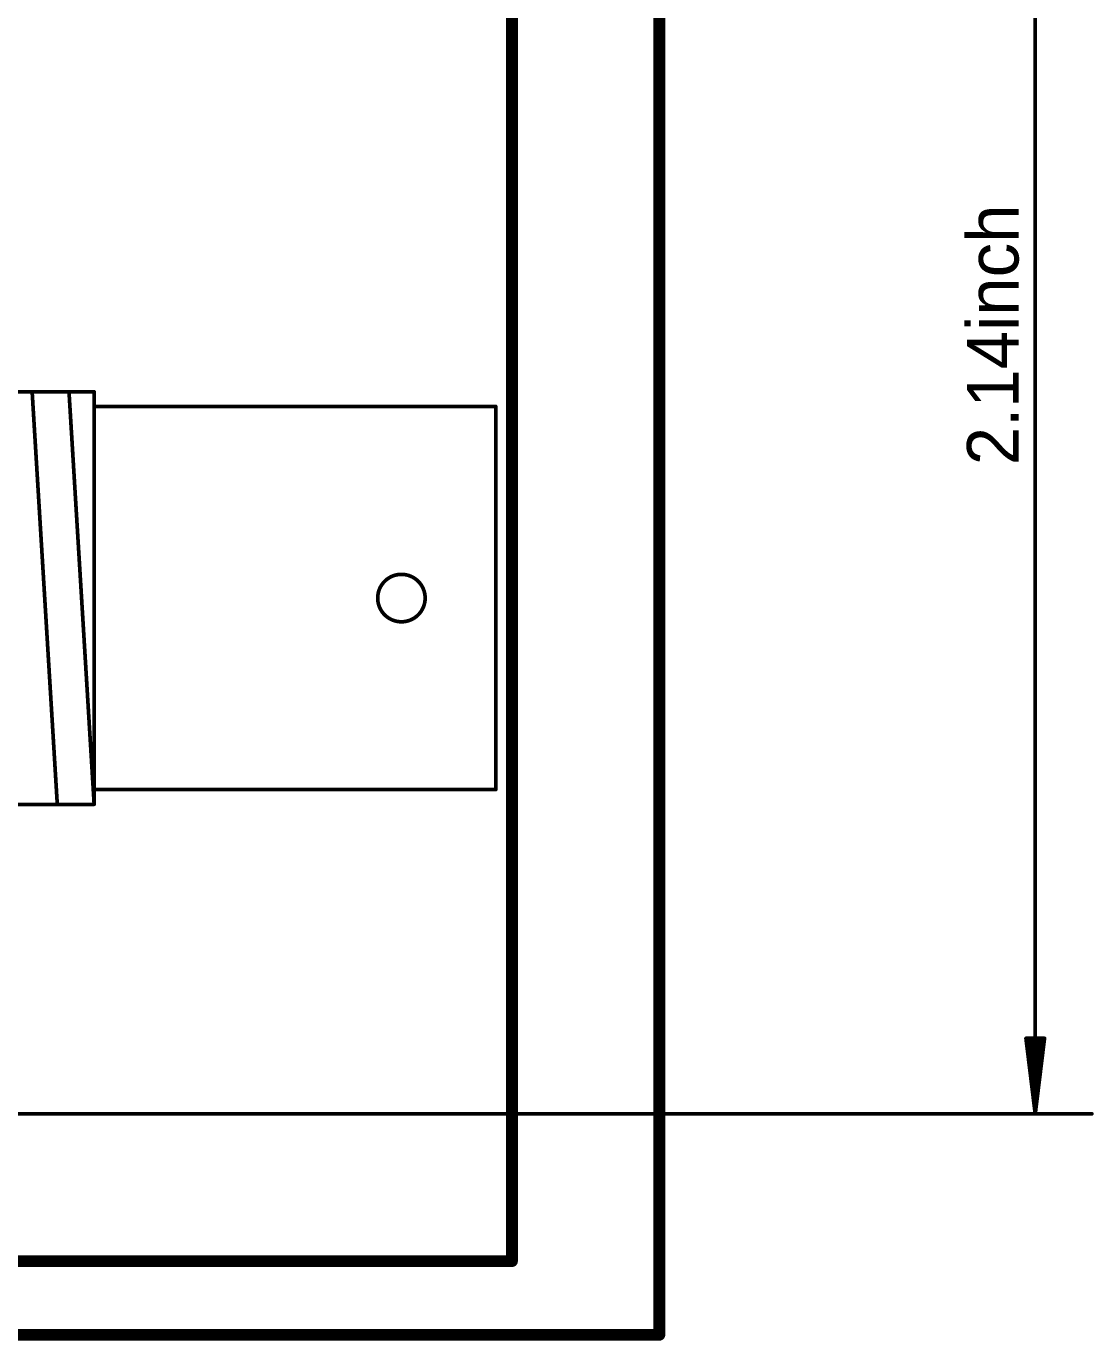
# Model space of a CAD drawing. Extents: x -0.51 to 2.89, y -0.85 to 2.71.
# Drawn here: x 1.441 to 2.889, y -0.308 to 1.476 of the extents above; entities that cross this region are included whole.
import ezdxf

# ---------------------------------------------------------------- set-up
doc = ezdxf.new("R2010")
doc.units = 0
for name, color, linetype in [('1', 22, 'CONTINUOUS'), ('16', 175, 'CONTINUOUS'), ('47', 253, 'CONTINUOUS'), ('51', 253, 'CONTINUOUS')]:
    doc.layers.add(name, color=color, linetype=linetype)

msp = doc.modelspace()

# ---------------------------------------------------------------- linework, layer by layer
at = {"layer": '1', "const_width": 0.016}
for points in [[(2.3, -0.3), (2.3, 2.7)], [(-0.5, -0.3), (2.3, -0.3)]]:
    msp.add_lwpolyline(points, dxfattribs=at)
at = {"layer": '1', "const_width": 0.008}
for points in [[(2.296, -0.3, 1), (2.304, -0.3)], [(2.3, -0.304, 1), (2.3, -0.296)]]:
    msp.add_lwpolyline(points, format="xyb", dxfattribs=at)
at = {"layer": '16', "const_width": 0.016}
for points in [[(2.1, -0.2), (2.1, 2.55)], [(-0.3, -0.2), (2.1, -0.2)]]:
    msp.add_lwpolyline(points, dxfattribs=at)
at = {"layer": '16', "const_width": 0.008}
for points in [[(2.096, -0.2, 1), (2.104, -0.2)], [(2.1, -0.204, 1), (2.1, -0.196)]]:
    msp.add_lwpolyline(points, format="xyb", dxfattribs=at)
at = {"layer": '47', "const_width": 0.005118}
for points in [[(2.81, 0), (2.81, 2.14)], [(2.81, 0), (2.797431, 0.102362)], [(2.797431, 0.102362), (2.822569, 0.102362)], [(2.81, 0), (2.799764, 0.102362)], [(2.81, 0), (2.804882, 0.102362)], [(2.822569, 0.102362), (2.81, 0)], [(2.815118, 0.102362), (2.81, 0)], [(2.820236, 0.102362), (2.81, 0)], [(1.25, 0), (2.886772, 0)]]:
    msp.add_lwpolyline(points, dxfattribs=at)
at = {"layer": '47', "const_width": 0.002559}
for points in [[(2.798701, 0.102518, 1), (2.796161, 0.102206)], [(2.797431, 0.103642, 1), (2.797431, 0.101083)], [(2.801037, 0.10249, 1), (2.798491, 0.102235)], [(2.80616, 0.102426, 1), (2.803604, 0.102298)], [(2.816396, 0.102298, 1), (2.81384, 0.102426)], [(2.821509, 0.102235, 1), (2.818963, 0.10249)], [(2.823839, 0.102206, 1), (2.821299, 0.102518)], [(2.822569, 0.101083, 1), (2.822569, 0.103642)], [(2.80873, 0.000156, 1), (2.81127, -0.000156)], [(2.808727, 0.000127, 1), (2.811273, -0.000127)], [(2.808722, 0.000064, 1), (2.811278, -0.000064)], [(2.80872, 0, 1), (2.81128, 0)], [(2.808722, -0.000064, 1), (2.811278, 0.000064)], [(2.808727, -0.000127, 1), (2.811273, 0.000127)], [(2.80873, -0.000156, 1), (2.81127, 0.000156)], [(2.886772, -0.00128, 1), (2.886772, 0.00128)]]:
    msp.add_lwpolyline(points, format="xyb", dxfattribs=at)
at = {"layer": '51', "const_width": 0.005}
for points in [[(1.178, 0.98), (1.533, 0.98)], [(1.449, 0.979), (1.483, 0.421)], [(1.499, 0.979), (1.533, 0.421)], [(1.533, 0.98), (1.533, 0.96)], [(1.533, 0.96), (1.533, 0.44)], [(2.078, 0.96), (1.533, 0.96)], [(2.078, 0.44), (2.078, 0.96)], [(1.533, 0.44), (1.533, 0.421)], [(1.533, 0.44), (2.078, 0.44)], [(1.533, 0.42), (1.178, 0.42)], [(1.533, 0.421), (1.533, 0.42)]]:
    msp.add_lwpolyline(points, dxfattribs=at)
at = {"layer": '51'}
for points, const_width in [([(1.450248, 0.979076, 1), (1.447752, 0.978924)], 0.0025), ([(1.500248, 0.979076, 1), (1.497752, 0.978924)], 0.0025), ([(1.53425, 0.98, 1), (1.53175, 0.98)], 0.0025), ([(1.533, 0.97875, 1), (1.533, 0.98125)], 0.0025), ([(1.53425, 0.96, 1), (1.53175, 0.96)], 0.0025), ([(1.533, 0.96125, 1), (1.533, 0.95875)], 0.0025), ([(1.53175, 0.96, 1), (1.53425, 0.96)], 0.0025), ([(2.07925, 0.96, 1), (2.07675, 0.96)], 0.0025), ([(2.078, 0.95875, 1), (2.078, 0.96125)], 0.0025), ([(1.95, 0.667799, 1), (1.95, 0.732201, 1), (1.95, 0.667799)], 0.005), ([(1.53425, 0.44, 1), (1.53175, 0.44)], 0.0025), ([(1.533, 0.44125, 1), (1.533, 0.43875)], 0.0025), ([(1.53175, 0.44, 1), (1.53425, 0.44)], 0.0025), ([(2.07675, 0.44, 1), (2.07925, 0.44)], 0.0025), ([(2.078, 0.43875, 1), (2.078, 0.44125)], 0.0025), ([(1.481752, 0.420924, 1), (1.484248, 0.421076)], 0.0025), ([(1.53425, 0.421, 1), (1.53175, 0.421)], 0.0025), ([(1.53175, 0.421, 1), (1.53425, 0.421)], 0.0025), ([(1.53175, 0.42, 1), (1.53425, 0.42)], 0.0025), ([(1.531752, 0.420924, 1), (1.534248, 0.421076)], 0.0025), ([(1.533, 0.41875, 1), (1.533, 0.42125)], 0.0025)]:
    msp.add_lwpolyline(points, format="xyb", dxfattribs=dict(at, const_width=const_width))

# ---------------------------------------------------------------- texts
at = {"layer": '47'}
msp.add_text('2.14inch', height=0.07, rotation=90, dxfattribs=at).set_placement((2.787382, 0.880237))

doc.saveas('drawing.dxf')
